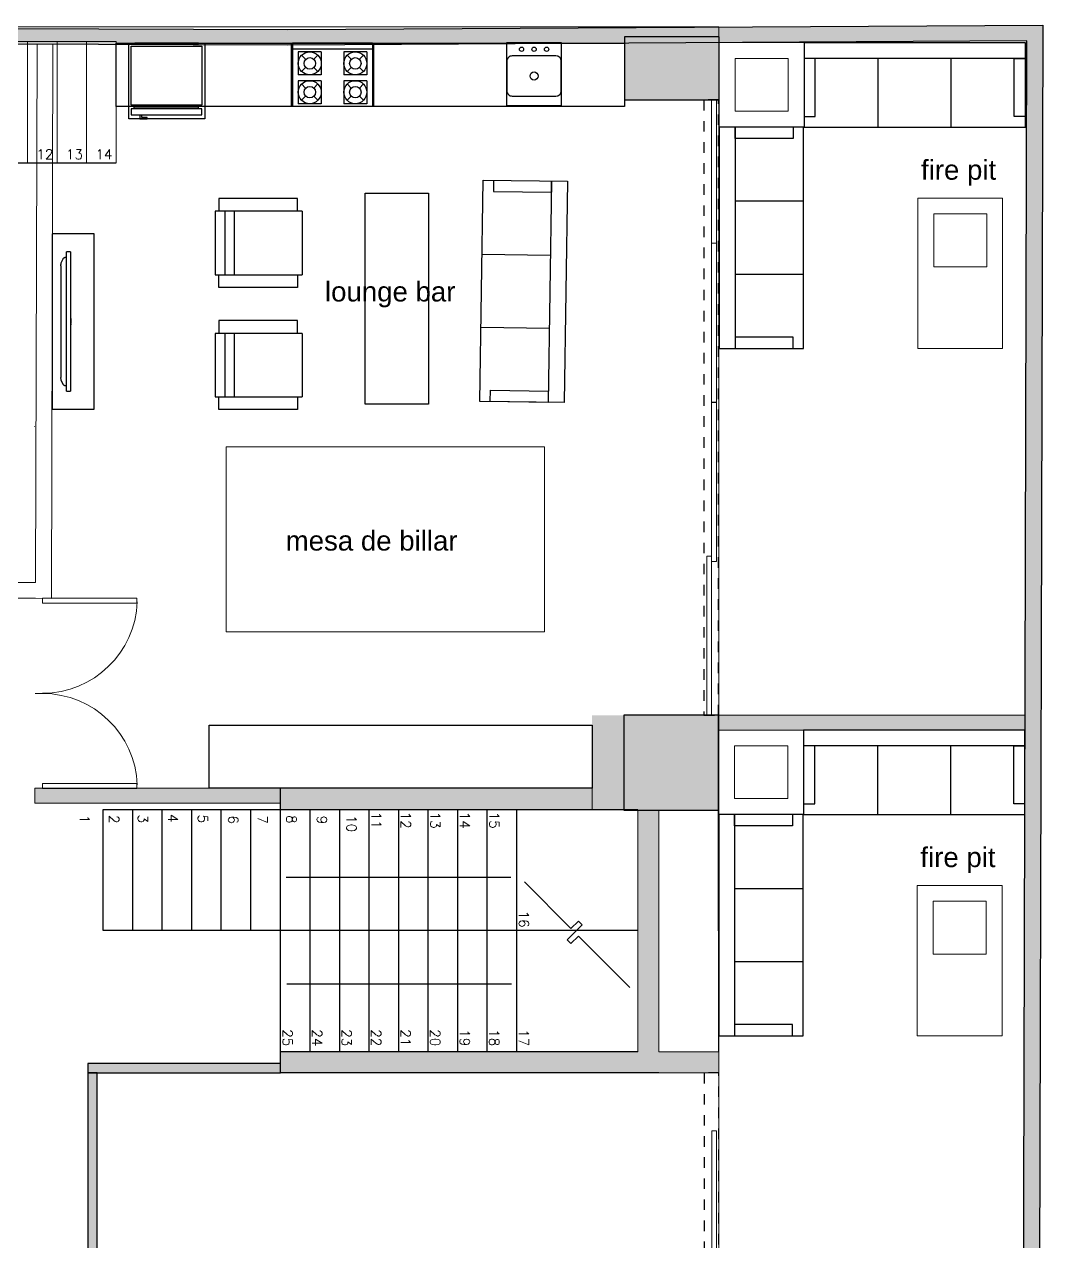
# Model space of a CAD drawing. Header units: metres. Extents: x -598 to 357, y -242 to 574.
# Drawn here: x -298 to -288.34, y 77.52 to 89.06 of the extents above; entities that cross this region are included whole.
import ezdxf

# ---------------------------------------------------------------- set-up
doc = ezdxf.new("R2010")
doc.units = ezdxf.units.M
doc.linetypes.add('xref_Nivel TIPICO$0$HIDDEN2', pattern=[0.1875, 0.125, -0.0625])
for name, color, linetype in [('000-GRADAS', 2, 'Continuous'), ('APTOS_SPZ_MCH_N2 MUNI$0$Muebles', 1, 'Continuous'), ('MINUSV', 7, 'Continuous'), ('T-texto', 8, 'Continuous'), ('xref_Nivel PB$0$M-muebles', 1, 'Continuous'), ('xref_Nivel TIPICO$0$C-cocinas', 1, 'Continuous'), ('xref_Nivel TIPICO$0$D-dintel mamposteria', 1, 'Continuous'), ('xref_Nivel TIPICO$0$H-hatch mamposteria', 8, 'Continuous'), ('xref_Nivel TIPICO$0$H-hatch tablayeso', 9, 'Continuous'), ('xref_Nivel TIPICO$0$M-lavatrastos', 1, 'Continuous'), ('xref_Nivel TIPICO$0$M-muebles', 1, 'Continuous'), ('xref_Nivel TIPICO$0$M-muro tablayeso', 4, 'Continuous'), ('xref_Nivel TIPICO$0$M-refri', 1, 'Continuous'), ('ZXREF_GRADAS_Nx$0$GRADAS', 1, 'Continuous'), ('ZXREF_GRADAS_Nx$0$GRADAS T', 8, 'Continuous')]:
    doc.layers.add(name, color=color, linetype=linetype)
for name, color, linetype, lineweight in [('Muro Mamspoteria', 5, 'Continuous', 9), ('PARQUEOS', 252, 'Continuous', 0), ('xref_Nivel PB$0$P-puerta', 1, 'Continuous', 18), ('xref_Nivel TIPICO$0$P-puerta', 1, 'Continuous', 18)]:
    doc.layers.add(name, color=color, linetype=linetype, lineweight=lineweight)
doc.styles.get("Standard").update_dxf_attribs({"font": 'arial.ttf'})
doc.styles.add('ZXREF_GRADAS_Nx$0$E-DIM', font='romans.shx')

# ---------------------------------------------------------------- blocks, each defined once
blk = doc.blocks.new('columna')
at = {"true_color": 0x939598}
h = blk.add_hatch(color=252, dxfattribs=at)
h.dxf.hatch_style = 1
h.paths.add_polyline_path([(154.747, 259.896), (155.647, 259.896), (155.647, 259.296), (154.747, 259.296)])
at = {"color": 252, "true_color": 0x939598}
blk.add_lwpolyline([(154.747, 259.896), (155.647, 259.896), (155.647, 259.296), (154.747, 259.296), (154.747, 259.896)], dxfattribs=at)
blk = doc.blocks.new('*U307')
at = {"layer": 'xref_Nivel TIPICO$0$D-dintel mamposteria', "linetype": 'xref_Nivel TIPICO$0$HIDDEN2', "ltscale": 0.5}
blk.add_lwpolyline([(0.14, 0), (0, 0), (0, 5.837), (0.14, 5.837)], close=True, dxfattribs=at)
blk = doc.blocks.new('*U310')
at = {"layer": 'xref_Nivel TIPICO$0$H-hatch tablayeso', "transparency": 33554559}
h = blk.add_hatch(color=256, dxfattribs=at)
h.dxf.hatch_style = 1
h.paths.add_polyline_path([(0, 90), (0, 0), (5923, 0), (5923, 90)])
at = {"layer": 'xref_Nivel TIPICO$0$M-muro tablayeso'}
blk.add_lwpolyline([(5923, 0), (0, 0), (0, 90), (5923, 90), (5923, 0)], dxfattribs=at)
blk = doc.blocks.new('*U312')
at = {"layer": 'xref_Nivel TIPICO$0$H-hatch tablayeso', "transparency": 33554559}
h = blk.add_hatch(color=256, dxfattribs=at)
h.dxf.hatch_style = 1
h.paths.add_polyline_path([(0, 90), (0, 0), (1828, 0), (1828, 90)])
at = {"layer": 'xref_Nivel TIPICO$0$M-muro tablayeso'}
blk.add_lwpolyline([(1828, 0), (0, 0), (0, 90), (1828, 90), (1828, 0)], dxfattribs=at)
blk = doc.blocks.new('*U311')
at = {"layer": 'xref_Nivel TIPICO$0$D-dintel mamposteria', "linetype": 'xref_Nivel TIPICO$0$HIDDEN2', "ltscale": 0.5}
blk.add_lwpolyline([(0.14, 0), (0, 0), (0, 5.028), (0.14, 5.028)], close=True, dxfattribs=at)
blk = doc.blocks.new('xref_Nivel PB$0$sssa')
at = {"layer": 'xref_Nivel PB$0$M-muebles'}
for p, q in [((-1.019, 0.536), (1.081, 0.536)), ((-1.019, -0.264), (-1.019, 0.536)), ((1.081, 0.536), (1.081, -0.264)), ((-0.913, 0.386), (-1.019, 0.386)), ((-1.019, 0.386), (1.081, 0.386)), ((-0.913, -0.164), (-0.913, 0.386)), ((-0.316, -0.264), (-0.316, 0.386)), ((0.377, -0.264), (0.377, 0.386)), ((0.974, -0.164), (0.974, 0.386)), ((1.081, 0.386), (1.081, -0.164)), ((-1.019, -0.164), (-0.913, -0.164)), ((1.081, -0.164), (0.974, -0.164)), ((1.081, -0.264), (-1.019, -0.264))]:
    blk.add_line(p, q, dxfattribs=at)
blk = doc.blocks.new('xref_Nivel PB$0$Familia Puertas - P-7-13066183-AMUEBLADAS N8 _18_34')
at = {"layer": 'xref_Nivel PB$0$P-puerta'}
for p, q in [((-0.449, 1), (-0.5, 1)), ((-0.5, 1), (-0.5, 0)), ((-0.449, 0), (-0.449, 1)), ((-0.5, 0), (-0.449, 0))]:
    blk.add_line(p, q, dxfattribs=at)
at = {"layer": 'xref_Nivel PB$0$P-puerta', "color": 8, "true_color": 0x808080}
blk.add_arc((-0.497, 0.001), 1.002, 359.9645, 87.9854, dxfattribs=at)
blk = doc.blocks.new('xref_Nivel TIPICO$0$MUKO02PL')
at = {"layer": 'xref_Nivel TIPICO$0$C-cocinas', "linetype": 'ByBlock'}
for p, q in [((0.38, 0), (-0.38, 0)), ((-0.38, 0), (-0.38, -0.6)), ((0.38, 0), (0.38, -0.6)), ((0.38, -0.055), (-0.38, -0.055)), ((-0.107, -0.082), (-0.325, -0.082)), ((-0.325, -0.082), (-0.325, -0.3)), ((-0.294, -0.114), (-0.255, -0.152)), ((-0.139, -0.114), (-0.178, -0.152)), ((-0.107, -0.082), (-0.107, -0.3)), ((0.107, -0.082), (0.107, -0.3)), ((0.325, -0.082), (0.107, -0.082)), ((0.139, -0.114), (0.178, -0.152)), ((0.294, -0.114), (0.255, -0.152)), ((0.325, -0.082), (0.325, -0.3)), ((-0.255, -0.229), (-0.294, -0.268)), ((-0.178, -0.229), (-0.139, -0.268)), ((0.178, -0.229), (0.139, -0.268)), ((0.255, -0.229), (0.294, -0.268)), ((-0.107, -0.3), (-0.325, -0.3)), ((0.325, -0.3), (0.107, -0.3)), ((-0.325, -0.355), (-0.325, -0.573)), ((-0.107, -0.355), (-0.325, -0.355)), ((-0.294, -0.386), (-0.255, -0.425)), ((-0.139, -0.386), (-0.178, -0.425)), ((-0.107, -0.355), (-0.107, -0.573)), ((0.107, -0.355), (0.107, -0.573)), ((0.325, -0.355), (0.107, -0.355)), ((0.139, -0.386), (0.178, -0.425)), ((0.294, -0.386), (0.255, -0.425)), ((0.325, -0.355), (0.325, -0.573)), ((-0.107, -0.573), (-0.325, -0.573)), ((-0.255, -0.502), (-0.294, -0.541)), ((-0.178, -0.502), (-0.139, -0.541)), ((0.325, -0.573), (0.107, -0.573)), ((0.178, -0.502), (0.139, -0.541)), ((0.255, -0.502), (0.294, -0.541)), ((0.38, -0.6), (-0.38, -0.6))]:
    blk.add_line(p, q, dxfattribs=at)
at = {"layer": 'xref_Nivel TIPICO$0$C-cocinas', "color": 8, "linetype": 'ByBlock'}
blk.add_lwpolyline([(-0.39, 0), (0.39, 0), (0.39, -0.6), (-0.39, -0.6)], close=True, dxfattribs=at)
at = {"layer": 'xref_Nivel TIPICO$0$C-cocinas', "linetype": 'ByBlock'}
for centre, radius in [((-0.216, -0.191), 0.109), ((0.216, -0.191), 0.109), ((-0.216, -0.191), 0.0545), ((0.216, -0.191), 0.0545), ((-0.216, -0.464), 0.109), ((-0.216, -0.464), 0.0545), ((0.216, -0.464), 0.109), ((0.216, -0.464), 0.0545)]:
    blk.add_circle(centre, radius, dxfattribs=at)
blk = doc.blocks.new('xref_Nivel TIPICO$0$SINK')
at = {"layer": 'xref_Nivel TIPICO$0$M-lavatrastos', "color": 8}
blk.add_lwpolyline([(-0.4518, 0), (0.0654, 0), (0.0654, -0.6), (-0.4518, -0.6)], close=True, dxfattribs=at)
at = {"layer": 'xref_Nivel TIPICO$0$M-lavatrastos'}
blk.add_lwpolyline([(0.0654, -0.1778, 0.4142136), (0.0146, -0.127), (-0.401, -0.127, 0.4142136), (-0.4518, -0.1778), (-0.4518, -0.4572, 0.4142136), (-0.401, -0.508), (0.0146, -0.508, 0.4142136), (0.0654, -0.4572)], format="xyb", close=True, dxfattribs=at)
for centre, radius in [((-0.3121, -0.0635), 0.0201), ((-0.1932, -0.0635), 0.0201), ((-0.0743, -0.0635), 0.0201), ((-0.1932, -0.3175), 0.0381)]:
    blk.add_circle(centre, radius, dxfattribs=at)
blk = doc.blocks.new('xref_Nivel TIPICO$0$P_REFRI')
at = {"layer": 'xref_Nivel TIPICO$0$M-refri'}
for p, q in [((-0.356, 0), (0.356, 0)), ((0.399, -0.034), (-0.391, -0.034)), ((-0.391, -0.034), (-0.391, -0.692)), ((-0.356, -0.013), (0.356, -0.013)), ((0.399, -0.692), (0.399, -0.034)), ((-0.391, -0.692), (0.399, -0.692)), ((-0.391, -0.732), (0.399, -0.732)), ((-0.391, -0.798), (-0.391, -0.732)), ((0.399, -0.798), (-0.391, -0.798)), ((-0.356, -0.732), (-0.356, -0.692)), ((0.364, -0.712), (-0.356, -0.712)), ((0.28, -0.828), (0.28, -0.798)), ((0.302, -0.798), (0.302, -0.845)), ((0.364, -0.732), (0.364, -0.692)), ((0.399, -0.732), (0.399, -0.798)), ((0.218, -0.845), (0.218, -0.828)), ((0.218, -0.828), (0.28, -0.828)), ((0.302, -0.845), (0.218, -0.845))]:
    blk.add_line(p, q, dxfattribs=at)
at = {"layer": 'xref_Nivel TIPICO$0$M-refri', "color": 8, "linetype": 'Continuous'}
blk.add_lwpolyline([(0.425, 0), (-0.425, 0), (-0.425, -0.845), (0.425, -0.845)], close=True, dxfattribs=at)
blk = doc.blocks.new('xref_Nivel TIPICO$0$Television_Panasonic_54quot_Plasma_Wall_Mounted_10523 - Television_Panasonic_54quot_Plasma_Wall_Mounted_10523-13820842-AMUEBLADAS N8 _18_34')
at = {"layer": 'xref_Nivel TIPICO$0$M-muebles'}
for p, q in [((-0.66, 0.242), (0.66, 0.242)), ((-0.66, 0.242), (-0.66, 0.204)), ((-0.029, 0.244), (-0.026, 0.244)), ((-0.029, 0.244), (-0.029, 0.242)), ((-0.028, 0.244), (-0.026, 0.244)), ((-0.028, 0.244), (-0.028, 0.242)), ((-0.026, 0.244), (-0.024, 0.244)), ((-0.026, 0.244), (-0.024, 0.244)), ((-0.026, 0.244), (-0.026, 0.242)), ((-0.026, 0.244), (-0.026, 0.242)), ((-0.026, 0.244), (-0.026, 0.242)), ((-0.026, 0.244), (-0.026, 0.242)), ((-0.025, 0.244), (-0.025, 0.242)), ((-0.024, 0.244), (-0.023, 0.244)), ((-0.024, 0.244), (-0.023, 0.244)), ((-0.024, 0.242), (-0.024, 0.244)), ((-0.024, 0.244), (-0.024, 0.242)), ((-0.024, 0.244), (-0.024, 0.242)), ((-0.023, 0.244), (-0.023, 0.244)), ((-0.023, 0.244), (-0.022, 0.244)), ((-0.023, 0.244), (-0.023, 0.242)), ((-0.023, 0.244), (-0.023, 0.242)), ((-0.023, 0.244), (-0.023, 0.242)), ((-0.023, 0.244), (-0.023, 0.242)), ((-0.022, 0.244), (-0.022, 0.242)), ((-0.021, 0.244), (-0.021, 0.244)), ((-0.021, 0.244), (-0.02, 0.244)), ((-0.021, 0.244), (-0.02, 0.244)), ((-0.021, 0.244), (-0.021, 0.242)), ((-0.021, 0.244), (-0.021, 0.242)), ((-0.021, 0.244), (-0.021, 0.242)), ((-0.021, 0.244), (-0.021, 0.242)), ((-0.02, 0.244), (-0.019, 0.244)), ((-0.02, 0.244), (-0.019, 0.244)), ((-0.02, 0.244), (-0.02, 0.242)), ((-0.02, 0.244), (-0.02, 0.242)), ((-0.02, 0.244), (-0.02, 0.242)), ((-0.019, 0.244), (-0.019, 0.244)), ((-0.019, 0.244), (-0.017, 0.244)), ((-0.019, 0.244), (-0.018, 0.244)), ((-0.019, 0.244), (-0.018, 0.244)), ((-0.019, 0.244), (-0.019, 0.242)), ((-0.019, 0.244), (-0.019, 0.242)), ((-0.019, 0.244), (-0.019, 0.242)), ((-0.019, 0.244), (-0.019, 0.242)), ((-0.019, 0.244), (-0.019, 0.242)), ((-0.019, 0.244), (-0.019, 0.242)), ((-0.018, 0.244), (-0.016, 0.244)), ((-0.018, 0.244), (-0.016, 0.244)), ((-0.018, 0.244), (-0.018, 0.242)), ((-0.018, 0.244), (-0.018, 0.242)), ((-0.018, 0.244), (-0.018, 0.242)), ((-0.018, 0.244), (-0.018, 0.242)), ((-0.018, 0.244), (-0.018, 0.242)), ((-0.017, 0.244), (-0.017, 0.244)), ((-0.017, 0.244), (-0.016, 0.244)), ((-0.017, 0.244), (-0.017, 0.242)), ((-0.017, 0.244), (-0.017, 0.242)), ((-0.017, 0.244), (-0.017, 0.242)), ((-0.016, 0.244), (-0.016, 0.244)), ((-0.016, 0.244), (-0.015, 0.244)), ((-0.016, 0.242), (-0.016, 0.244)), ((-0.016, 0.242), (-0.016, 0.244)), ((-0.016, 0.244), (-0.016, 0.242)), ((-0.016, 0.244), (-0.016, 0.242)), ((-0.016, 0.244), (-0.016, 0.242)), ((-0.016, 0.244), (-0.016, 0.242)), ((-0.015, 0.244), (-0.015, 0.244)), ((-0.015, 0.244), (-0.015, 0.244)), ((-0.015, 0.244), (-0.015, 0.244)), ((-0.015, 0.244), (-0.015, 0.242)), ((-0.015, 0.244), (-0.015, 0.242)), ((-0.015, 0.244), (-0.015, 0.242)), ((-0.015, 0.244), (-0.015, 0.242)), ((-0.015, 0.244), (-0.015, 0.242)), ((-0.014, 0.244), (-0.012, 0.244)), ((-0.014, 0.244), (-0.014, 0.242)), ((-0.012, 0.244), (-0.01, 0.244)), ((-0.012, 0.244), (-0.012, 0.242)), ((-0.012, 0.244), (-0.012, 0.242)), ((-0.012, 0.244), (-0.012, 0.242)), ((-0.011, 0.244), (-0.011, 0.242)), ((-0.01, 0.244), (-0.009, 0.244)), ((-0.01, 0.244), (-0.01, 0.242)), ((-0.009, 0.244), (-0.008, 0.244)), ((-0.009, 0.244), (-0.009, 0.242)), ((-0.009, 0.244), (-0.009, 0.242)), ((-0.008, 0.244), (-0.008, 0.244)), ((-0.008, 0.244), (-0.008, 0.244)), ((-0.008, 0.244), (-0.008, 0.242)), ((-0.008, 0.244), (-0.008, 0.242)), ((-0.008, 0.244), (-0.008, 0.242)), ((-0.007, 0.244), (-0.007, 0.244)), ((-0.007, 0.244), (-0.006, 0.244)), ((-0.007, 0.244), (-0.006, 0.244)), ((-0.007, 0.244), (-0.007, 0.242)), ((-0.007, 0.244), (-0.007, 0.242)), ((-0.007, 0.244), (-0.007, 0.242)), ((-0.006, 0.244), (-0.005, 0.244)), ((-0.006, 0.244), (-0.005, 0.244)), ((-0.006, 0.244), (-0.006, 0.242)), ((-0.006, 0.244), (-0.006, 0.242)), ((-0.006, 0.244), (-0.006, 0.242)), ((-0.005, 0.244), (-0.004, 0.244)), ((-0.005, 0.244), (-0.004, 0.244)), ((-0.005, 0.244), (-0.004, 0.244)), ((-0.005, 0.244), (-0.005, 0.242)), ((-0.005, 0.244), (-0.005, 0.242)), ((-0.005, 0.244), (-0.005, 0.242)), ((-0.005, 0.244), (-0.005, 0.242)), ((-0.005, 0.244), (-0.005, 0.242)), ((-0.004, 0.244), (-0.003, 0.244)), ((-0.004, 0.244), (-0.002, 0.244)), ((-0.004, 0.244), (-0.002, 0.244)), ((-0.004, 0.244), (-0.004, 0.242)), ((-0.004, 0.244), (-0.004, 0.242)), ((-0.004, 0.244), (-0.004, 0.242)), ((-0.004, 0.244), (-0.004, 0.242)), ((-0.004, 0.244), (-0.004, 0.242)), ((-0.004, 0.244), (-0.004, 0.242)), ((-0.003, 0.244), (-0.002, 0.244)), ((-0.003, 0.244), (-0.003, 0.242)), ((-0.003, 0.244), (-0.003, 0.242)), ((-0.002, 0.244), (-0.002, 0.244)), ((-0.002, 0.244), (-0.001, 0.244)), ((-0.002, 0.242), (-0.002, 0.244)), ((-0.002, 0.244), (-0.002, 0.242)), ((-0.002, 0.242), (-0.002, 0.244)), ((-0.002, 0.244), (-0.002, 0.242)), ((-0.002, 0.244), (-0.002, 0.242)), ((-0.002, 0.244), (-0.002, 0.242)), ((-0.002, 0.244), (-0.002, 0.242)), ((-0.001, 0.244), (-0.001, 0.244)), ((-0.001, 0.244), (-0.001, 0.244)), ((-0.001, 0.244), (-0.001, 0.244)), ((-0.001, 0.244), (-0.001, 0.244)), ((-0.001, 0.244), (-0.001, 0.242)), ((-0.001, 0.244), (-0.001, 0.242)), ((-0.001, 0.244), (-0.001, 0.242)), ((-0.001, 0.244), (-0.001, 0.242)), ((-0.001, 0.244), (-0.001, 0.242)), ((-0.001, 0.244), (-0.001, 0.242)), ((0, 0.244), (0.001, 0.244)), ((0, 0.244), (0.001, 0.244)), ((0, 0.242), (0, 0.244)), ((0, 0.244), (0, 0.242)), ((0.001, 0.244), (0.002, 0.244)), ((0.001, 0.244), (0.001, 0.244)), ((0.001, 0.244), (0.002, 0.244)), ((0.001, 0.244), (0.001, 0.242)), ((0.001, 0.244), (0.001, 0.242)), ((0.001, 0.244), (0.001, 0.242)), ((0.001, 0.244), (0.001, 0.242)), ((0.001, 0.244), (0.001, 0.242)), ((0.001, 0.244), (0.001, 0.242)), ((0.002, 0.244), (0.003, 0.244)), ((0.002, 0.244), (0.003, 0.244)), ((0.002, 0.244), (0.003, 0.244)), ((0.002, 0.244), (0.002, 0.242)), ((0.002, 0.244), (0.002, 0.242)), ((0.002, 0.244), (0.002, 0.242)), ((0.003, 0.244), (0.004, 0.244)), ((0.003, 0.244), (0.004, 0.244)), ((0.003, 0.244), (0.005, 0.244)), ((0.003, 0.244), (0.003, 0.242)), ((0.003, 0.244), (0.003, 0.242)), ((0.003, 0.244), (0.003, 0.242)), ((0.003, 0.244), (0.003, 0.242)), ((0.003, 0.244), (0.003, 0.242)), ((0.003, 0.244), (0.003, 0.242)), ((0.004, 0.244), (0.005, 0.244)), ((0.004, 0.244), (0.004, 0.242)), ((0.004, 0.244), (0.004, 0.242)), ((0.004, 0.244), (0.004, 0.242)), ((0.005, 0.244), (0.006, 0.244)), ((0.005, 0.244), (0.006, 0.244)), ((0.005, 0.244), (0.005, 0.242)), ((0.005, 0.244), (0.005, 0.242)), ((0.005, 0.244), (0.005, 0.242)), ((0.005, 0.244), (0.005, 0.242)), ((0.006, 0.244), (0.006, 0.244)), ((0.006, 0.244), (0.006, 0.242)), ((0.006, 0.244), (0.006, 0.242)), ((0.006, 0.244), (0.006, 0.242)), ((0.006, 0.244), (0.006, 0.242)), ((0.007, 0.244), (0.008, 0.244)), ((0.007, 0.242), (0.007, 0.244)), ((0.008, 0.244), (0.01, 0.244)), ((0.008, 0.244), (0.009, 0.244)), ((0.008, 0.244), (0.008, 0.242)), ((0.008, 0.244), (0.008, 0.242)), ((0.008, 0.244), (0.008, 0.242)), ((0.009, 0.244), (0.01, 0.244)), ((0.009, 0.244), (0.009, 0.242)), ((0.009, 0.244), (0.009, 0.242)), ((0.01, 0.244), (0.012, 0.244)), ((0.01, 0.244), (0.011, 0.244)), ((0.01, 0.242), (0.01, 0.244)), ((0.01, 0.244), (0.01, 0.242)), ((0.01, 0.244), (0.01, 0.242)), ((0.01, 0.244), (0.01, 0.242)), ((0.011, 0.244), (0.012, 0.244)), ((0.011, 0.244), (0.011, 0.242)), ((0.011, 0.244), (0.011, 0.242)), ((0.012, 0.244), (0.013, 0.244)), ((0.012, 0.244), (0.012, 0.242)), ((0.012, 0.244), (0.012, 0.242)), ((0.012, 0.244), (0.012, 0.242)), ((0.013, 0.244), (0.013, 0.242)), ((0.013, 0.244), (0.013, 0.242)), ((0.015, 0.244), (0.016, 0.244)), ((0.015, 0.244), (0.015, 0.242)), ((0.016, 0.244), (0.018, 0.244)), ((0.016, 0.244), (0.016, 0.242)), ((0.016, 0.244), (0.016, 0.242)), ((0.016, 0.244), (0.016, 0.242)), ((0.017, 0.244), (0.017, 0.242)), ((0.018, 0.244), (0.019, 0.244)), ((0.018, 0.244), (0.018, 0.242)), ((0.019, 0.244), (0.02, 0.244)), ((0.019, 0.244), (0.019, 0.242)), ((0.019, 0.244), (0.019, 0.242)), ((0.02, 0.244), (0.02, 0.244)), ((0.02, 0.244), (0.02, 0.244)), ((0.02, 0.244), (0.02, 0.242)), ((0.02, 0.244), (0.02, 0.242)), ((0.02, 0.244), (0.02, 0.242)), ((0.022, 0.244), (0.023, 0.244)), ((0.022, 0.244), (0.023, 0.244)), ((0.022, 0.244), (0.022, 0.242)), ((0.022, 0.244), (0.022, 0.242)), ((0.023, 0.244), (0.023, 0.242)), ((0.023, 0.244), (0.023, 0.242)), ((0.024, 0.244), (0.025, 0.244)), ((0.024, 0.244), (0.024, 0.242)), ((0.025, 0.244), (0.026, 0.244)), ((0.025, 0.244), (0.026, 0.244)), ((0.025, 0.244), (0.025, 0.242)), ((0.025, 0.244), (0.025, 0.242)), ((0.025, 0.244), (0.025, 0.242)), ((0.026, 0.244), (0.027, 0.244)), ((0.026, 0.244), (0.027, 0.244)), ((0.026, 0.244), (0.026, 0.242)), ((0.026, 0.244), (0.026, 0.242)), ((0.026, 0.244), (0.026, 0.242)), ((0.027, 0.244), (0.029, 0.244)), ((0.027, 0.244), (0.028, 0.244)), ((0.027, 0.244), (0.027, 0.242)), ((0.027, 0.244), (0.027, 0.242)), ((0.027, 0.244), (0.027, 0.242)), ((0.027, 0.244), (0.027, 0.242)), ((0.028, 0.244), (0.029, 0.244)), ((0.028, 0.244), (0.028, 0.242)), ((0.028, 0.244), (0.028, 0.242)), ((0.029, 0.244), (0.03, 0.244)), ((0.029, 0.244), (0.03, 0.244)), ((0.029, 0.242), (0.029, 0.244)), ((0.029, 0.244), (0.029, 0.242)), ((0.029, 0.244), (0.029, 0.242)), ((0.029, 0.244), (0.029, 0.242)), ((0.03, 0.244), (0.03, 0.242)), ((0.03, 0.244), (0.03, 0.242)), ((0.66, 0.204), (0.66, 0.242)), ((0.66, 0.204), (-0.66, 0.204)), ((-0.61, 0.194), (-0.61, 0.204)), ((-0.565, 0.158), (-0.594, 0.171)), ((-0.53, 0.151), (0.53, 0.151)), ((0.594, 0.171), (0.565, 0.158)), ((0.61, 0.204), (0.61, 0.194))]:
    blk.add_line(p, q, dxfattribs=at)
for points, knots in [([(-0.594, 0.171), (-0.596, 0.172), (-0.6, 0.174), (-0.603, 0.177), (-0.605, 0.18), (-0.607, 0.184), (-0.609, 0.188), (-0.61, 0.192), (-0.61, 0.194)], [0, 0, 0, 0, 0.2, 0.4, 0.5, 0.6, 0.8, 1, 1, 1, 1]), ([(0.61, 0.194), (0.61, 0.192), (0.609, 0.188), (0.607, 0.184), (0.605, 0.18), (0.603, 0.177), (0.6, 0.174), (0.596, 0.172), (0.594, 0.171)], [-1, -1, -1, -1, -0.8, -0.6, -0.5, -0.4, -0.2, 0, 0, 0, 0])]:
    blk.add_open_spline(points, degree=3, knots=knots, dxfattribs=at)
for points in [[(-0.53, 0.151), (-0.536, 0.151), (-0.548, 0.152), (-0.56, 0.156), (-0.565, 0.158)], [(0.565, 0.158), (0.56, 0.156), (0.548, 0.152), (0.536, 0.151), (0.53, 0.151)]]:
    blk.add_open_spline(points, degree=3, dxfattribs=at)
blk = doc.blocks.new('xref_Nivel PB$0$F28')
for p, q in [((-0.3303, 0.0145), (0.2714, 0.0145)), ((-0.3303, -0.8122), (-0.3303, 0.0145)), ((0.2714, 0.0145), (0.2714, -0.8122)), ((-0.4524, -0.7656), (-0.4524, -0.0214)), ((-0.4524, -0.0214), (-0.3382, -0.0214)), ((0.3934, -0.0214), (0.2792, -0.0214)), ((0.3934, -0.7656), (0.3934, -0.0214)), ((-0.3303, -0.0781), (0.2714, -0.0781)), ((-0.3303, -0.1661), (0.2714, -0.1661)), ((-0.3358, -0.7656), (-0.4524, -0.7656)), ((0.2768, -0.7656), (0.3934, -0.7656)), ((-0.3303, -0.8122), (0.2714, -0.8122))]:
    blk.add_line(p, q)
blk = doc.blocks.new('xref_Nivel PB$0$63432816')
at = {"layer": 'xref_Nivel PB$0$M-muebles', "xscale": 10, "zscale": 10}
blk.add_blockref('xref_Nivel PB$0$F28', (0.164, -0.054), dxfattribs=at)

msp = doc.modelspace()

# ---------------------------------------------------------------- hatches: boundary and pattern name
at = {"true_color": 0x939598}
h = msp.add_hatch(color=252, dxfattribs=at)
h.dxf.hatch_style = 1
h.paths.add_polyline_path([(-291.418, 82.51), (-292.618, 82.51), (-292.618, 81.61), (-291.418, 81.61)])
at = {"layer": 'xref_Nivel TIPICO$0$H-hatch mamposteria', "transparency": 33554585}
h = msp.add_hatch(color=256, dxfattribs=at)
h.dxf.hatch_style = 1
h.paths.add_polyline_path([(-288.344, 89.058), (-295.505, 89.017), (-298.192, 89.025), (-298.425, 89.044), (-298.776, 89.051), (-303.522, 89.056), (-306.283, 89.065), (-308.339, 89.058), (-308.414, 47.536), (-308.264, 47.536), (-308.189, 88.909), (-306.283, 88.915), (-303.523, 88.906), (-300.304, 88.903), (-300.304, 88.974), (-299.404, 88.974), (-299.404, 88.902), (-298.777, 88.901), (-298.433, 88.894), (-298.198, 88.875), (-295.505, 88.867), (-292.312, 88.885), (-292.312, 88.947), (-291.412, 88.947), (-291.412, 88.891), (-288.495, 88.908), (-288.575, 58.351), (-288.425, 58.351)])
h = msp.add_hatch(color=256, dxfattribs=at)
h.dxf.hatch_style = 1
h.paths.add_polyline_path([(-291.418, 82.37), (-288.514, 82.37), (-288.514, 82.51), (-291.418, 82.51)])
h = msp.add_hatch(color=256, dxfattribs=at)
h.dxf.hatch_style = 1
h.paths.add_polyline_path([(-292.615, 73.189), (-296.314, 73.189), (-296.314, 73.329), (-292.615, 73.329)], flags=17)
h.paths.add_polyline_path([(-295.576, 81.817), (-295.576, 81.677), (-297.904, 81.677), (-297.904, 81.817)])
h.paths.add_polyline_path([(-292.825, 65.698), (-292.547, 65.699), (-292.544, 65.499), (-292.843, 65.498), (-292.843, 65.528), (-292.863, 65.528)], flags=16)
h.paths.add_polyline_path([(-291.451, 64.799), (-291.651, 64.799)], flags=16)
edge = h.paths.add_edge_path()
edge.add_line((-292.544, 65.699), (-292.544, 65.499))
edge.add_line((-291.444, 64.799), (-291.444, 63.049))
edge.add_line((-291.444, 63.049), (-294.404, 63.049))
edge.add_line((-294.404, 63.049), (-294.404, 65.698))
edge.add_line((-294.404, 65.698), (-293.922, 65.698))
edge.add_line((-294.254, 69.909), (-294.255, 69.909))
edge.add_line((-293.904, 65.498), (-293.904, 65.528))
edge.add_line((-293.904, 65.528), (-293.886, 65.528))
edge.add_line((-293.886, 65.528), (-293.922, 65.698))
edge.add_line((-294.204, 65.499), (-293.904, 65.499))
edge.add_line((-291.651, 64.799), (-291.651, 63.249))
edge.add_line((-291.651, 63.249), (-294.204, 63.249))
edge.add_line((-294.204, 63.249), (-294.204, 65.499))
edge.add_line((-299.404, 78.26), (-305.904, 78.26))
edge.add_line((-299.404, 81.61), (-299.404, 78.26))
edge.add_line((-299.544, 81.61), (-299.404, 81.61))
edge.add_line((-299.544, 81.61), (-299.544, 78.4))
edge.add_line((-299.544, 78.4), (-305.904, 78.4))
h.paths.add_polyline_path([(-291.644, 71.789), (-291.644, 70.049), (-294.255, 70.049), (-294.254, 67.549), (-293.657, 67.549), (-293.621, 67.719), (-293.639, 67.719), (-293.639, 67.749), (-294.054, 67.749), (-294.054, 69.849), (-291.651, 69.849), (-291.651, 67.749), (-292.578, 67.749), (-292.578, 67.719), (-292.598, 67.719), (-292.56, 67.549), (-291.584, 67.549), (-291.584, 66.499), (-291.444, 66.499), (-291.444, 68.199), (-288.549, 68.199), (-288.549, 68.399), (-291.444, 68.399), (-291.444, 70.049), (-291.444, 71.789)])
h.paths.add_polyline_path([(-290.389, 73.329), (-290.389, 73.189), (-288.536, 73.189), (-288.536, 73.329), (-291.415, 73.329), (-291.415, 73.264), (-291.365, 73.263), (-291.364, 73.329), (-290.417, 73.329)])
h = msp.add_hatch(color=256, dxfattribs=at)
h.dxf.hatch_style = 1
h.paths.add_polyline_path([(-295.576, 81.817), (-292.619, 81.817), (-292.619, 81.617), (-295.576, 81.617)])
h.paths.add_polyline_path([(-295.576, 79.117), (-295.576, 79.317), (-292.186, 79.317), (-292.186, 81.61), (-291.986, 81.61), (-291.986, 79.317), (-291.415, 79.317), (-291.415, 79.117)])

# ---------------------------------------------------------------- linework, layer by layer
at = {"color": 252, "true_color": 0x939598}
msp.add_lwpolyline([(-291.418, 82.51), (-292.318, 82.51), (-292.318, 81.61), (-291.418, 81.61), (-291.418, 82.51)], dxfattribs=at)
at = {"layer": '000-GRADAS', "color": 5}
msp.add_lwpolyline([(-288.575, 58.351), (-288.495, 88.908), (-295.505, 88.867), (-298.198, 88.875), (-298.433, 88.894), (-298.777, 88.901), (-303.523, 88.906), (-306.283, 88.915), (-308.189, 88.909), (-308.264, 47.536), (-308.414, 47.536), (-308.339, 89.058), (-306.283, 89.065), (-303.522, 89.056), (-298.776, 89.051), (-298.425, 89.044), (-298.192, 89.025), (-295.505, 89.017), (-288.344, 89.058), (-288.425, 58.351)], dxfattribs=at)
at = {"layer": 'APTOS_SPZ_MCH_N2 MUNI$0$Muebles'}
msp.add_lwpolyline([(-294.171, 87.462), (-294.171, 85.462), (-294.771, 85.462), (-294.771, 87.462), (-294.171, 87.462)], dxfattribs=at)
at = {"layer": 'Muro Mamspoteria', "color": 1}
for p, q in [((-299.404, 88.902), (-297.134, 88.902)), ((-297.974, 87.752), (-297.974, 88.902)), ((-297.694, 87.752), (-297.694, 88.902)), ((-297.414, 87.752), (-297.414, 88.902)), ((-297.134, 87.752), (-297.134, 88.902))]:
    msp.add_line(p, q, dxfattribs=at)
at = {"layer": 'Muro Mamspoteria'}
for p, q in [((-297.898, 83.77), (-297.883, 88.871)), ((-297.748, 83.619), (-297.733, 88.87)), ((-297.904, 85.249), (-297.908, 85.249)), ((-297.898, 83.77), (-299.554, 83.77)), ((-297.898, 83.62), (-299.404, 83.62)), ((-297.748, 83.619), (-297.898, 83.62)), ((-297.901, 82.718), (-297.751, 82.718))]:
    msp.add_line(p, q, dxfattribs=at)
for points in [[(-290.608, 88.09), (-291.412, 88.09), (-291.412, 88.891), (-290.608, 88.891)], [(-290.758, 88.24), (-291.262, 88.24), (-291.262, 88.741), (-290.758, 88.741)], [(-288.724, 85.99), (-289.528, 85.99), (-289.528, 87.416), (-288.724, 87.416)], [(-288.874, 86.765), (-289.378, 86.765), (-289.378, 87.266), (-288.874, 87.266)], [(-296.09, 85.058), (-293.071, 85.058), (-293.071, 83.301), (-296.09, 83.301)], [(-291.418, 82.37), (-288.514, 82.37), (-288.514, 82.51), (-291.418, 82.51)], [(-290.613, 81.569), (-291.418, 81.569), (-291.418, 82.37), (-290.613, 82.37)], [(-290.763, 81.719), (-291.268, 81.719), (-291.268, 82.22), (-290.763, 82.22)], [(-295.576, 81.817), (-292.619, 81.817), (-292.619, 81.617), (-295.576, 81.617)], [(-288.729, 79.469), (-289.534, 79.469), (-289.534, 80.895), (-288.729, 80.895)], [(-288.879, 80.244), (-289.384, 80.244), (-289.384, 80.745), (-288.879, 80.745)]]:
    msp.add_lwpolyline(points, close=True, dxfattribs=at)
for points in [[(-295.576, 81.817), (-297.904, 81.817)], [(-297.904, 81.677), (-297.904, 81.817)], [(-295.576, 81.677), (-297.904, 81.677)], [(-295.576, 79.117), (-295.576, 79.317), (-292.186, 79.317), (-292.186, 81.61), (-291.986, 81.61), (-291.986, 79.317), (-291.415, 79.317), (-291.415, 79.117), (-295.576, 79.117)]]:
    msp.add_lwpolyline(points, dxfattribs=at)
at = {"layer": 'PARQUEOS'}
msp.add_lwpolyline([(-291.364, 73.329), (-291.415, 73.329), (-291.415, 89.041), (-305.904, 89.041), (-305.904, 48.835)], dxfattribs=at)
at = {"layer": 'xref_Nivel PB$0$M-muebles'}
msp.add_lwpolyline([(-291.415, 79.317), (-291.418, 81.61)], dxfattribs=at)
at = {"layer": 'xref_Nivel TIPICO$0$C-cocinas'}
for points in [[(-297.134, 88.285), (-297.134, 88.885), (-292.312, 88.885), (-292.312, 88.285)], [(-296.251, 81.817), (-296.251, 82.417), (-292.619, 82.417), (-292.619, 81.817)]]:
    msp.add_lwpolyline(points, close=True, dxfattribs=at)
at = {"layer": 'xref_Nivel TIPICO$0$M-muebles'}
msp.add_lwpolyline([(-297.741, 85.413), (-297.341, 85.413), (-297.341, 87.076), (-297.741, 87.076)], close=True, dxfattribs=at)
at = {"layer": 'xref_Nivel TIPICO$0$P-puerta'}
for points in [[(-291.44, 88.347), (-291.44, 85.481), (-291.485, 85.481), (-291.485, 88.347)], [(-291.485, 88.347), (-291.44, 88.347)], [(-291.44, 86.99), (-291.485, 86.99)], [(-291.485, 85.478), (-291.485, 82.51), (-291.53, 82.51), (-291.53, 84.019), (-291.485, 84.019)], [(-291.485, 85.478), (-291.44, 85.478), (-291.44, 83.969), (-291.485, 83.969)]]:
    msp.add_lwpolyline(points, dxfattribs=at)
msp.add_lwpolyline([(-291.483, 78.569), (-291.438, 78.569), (-291.438, 77.06), (-291.483, 77.06)], close=True, dxfattribs=at)
at = {"layer": 'ZXREF_GRADAS_Nx$0$GRADAS'}
for p, q in [((-299.404, 87.752), (-297.134, 87.752)), ((-295.576, 79.117), (-295.576, 81.817)), ((-292.186, 79.317), (-295.576, 79.317)), ((-291.986, 79.117), (-295.576, 79.117))]:
    msp.add_line(p, q, dxfattribs=at)
for points in [[(-295.576, 80.467), (-297.256, 80.467), (-297.256, 81.617), (-292.186, 81.617)], [(-296.976, 80.467), (-296.976, 81.617)], [(-296.696, 80.467), (-296.696, 81.617)], [(-296.416, 80.467), (-296.416, 81.617)], [(-296.136, 80.467), (-296.136, 81.617)], [(-295.856, 80.467), (-295.856, 81.617)], [(-295.296, 81.617), (-295.296, 79.317)], [(-295.016, 81.617), (-295.016, 79.317)], [(-294.736, 81.617), (-294.736, 79.317)], [(-294.456, 81.617), (-294.456, 79.317)], [(-294.176, 81.617), (-294.176, 79.317)], [(-293.896, 81.617), (-293.896, 79.317)], [(-293.616, 81.617), (-293.616, 79.317)], [(-293.336, 81.617), (-293.336, 79.317)], [(-292.186, 80.467), (-295.576, 80.467)]]:
    msp.add_lwpolyline(points, dxfattribs=at)
at = {"layer": 'ZXREF_GRADAS_Nx$0$GRADAS T'}
for points in [[(-295.52, 80.975), (-293.388, 80.975)], [(-293.261, 80.929), (-292.819, 80.486), (-292.748, 80.557), (-292.713, 80.521), (-292.854, 80.38), (-292.819, 80.345), (-292.748, 80.415), (-292.261, 79.929)], [(-293.383, 79.959), (-295.516, 79.959)]]:
    msp.add_lwpolyline(points, dxfattribs=at)

# ---------------------------------------------------------------- block references
at = {"xscale": -0.09999999999990905, "zscale": 0.09999999999990905, "rotation": 90}
for p in [(-296.234, 86.977), (-296.234, 85.819)]:
    msp.add_blockref('xref_Nivel PB$0$63432816', p, dxfattribs=at)
at = {"layer": 'MINUSV', "xscale": -1}
msp.add_blockref('columna', (-136.665, -170.949), dxfattribs=at)
at = {"layer": 'Muro Mamspoteria', "lineweight": 0, "xscale": -1}
for name, p in [('*U307', (-291.418, 82.51)), ('*U311', (-291.415, 74.089))]:
    msp.add_blockref(name, p, dxfattribs=at)
at = {"layer": 'xref_Nivel PB$0$M-muebles', "xscale": -1}
for p in [(-289.527, 88.353), (-289.532, 81.833)]:
    msp.add_blockref('xref_Nivel PB$0$sssa', p, dxfattribs=at)
at = {"layer": 'xref_Nivel PB$0$M-muebles', "xscale": -1, "rotation": 90}
for p in [(-290.876, 87.07), (-290.881, 80.549)]:
    msp.add_blockref('xref_Nivel PB$0$sssa', p, dxfattribs=at)
at = {"layer": 'xref_Nivel PB$0$M-muebles', "rotation": 269.1438225627742}
msp.add_blockref('xref_Nivel PB$0$sssa', (-293.404, 86.565), dxfattribs=at)
at = {"layer": 'xref_Nivel PB$0$P-puerta', "color": 8, "true_color": 0x808080, "yscale": 0.895576384513974, "zscale": 0.895576384513974, "rotation": 270}
for p, xscale in [((-297.832, 83.172), 0.895576384513974), ((-297.832, 82.264), -0.895576384513974)]:
    msp.add_blockref('xref_Nivel PB$0$Familia Puertas - P-7-13066183-AMUEBLADAS N8 _18_34', p, dxfattribs=dict(at, xscale=xscale))
at = {"layer": 'xref_Nivel TIPICO$0$C-cocinas'}
msp.add_blockref('xref_Nivel TIPICO$0$MUKO02PL', (-295.081, 88.885), dxfattribs=at)
at = {"layer": 'xref_Nivel TIPICO$0$M-lavatrastos'}
msp.add_blockref('xref_Nivel TIPICO$0$SINK', (-292.976, 88.892), dxfattribs=at)
at = {"layer": 'xref_Nivel TIPICO$0$M-muebles', "rotation": 270}
msp.add_blockref('xref_Nivel TIPICO$0$Television_Panasonic_54quot_Plasma_Wall_Mounted_10523 - Television_Panasonic_54quot_Plasma_Wall_Mounted_10523-13820842-AMUEBLADAS N8 _18_34', (-297.809, 86.245), dxfattribs=at)
at = {"layer": 'xref_Nivel TIPICO$0$M-muro tablayeso', "xscale": -0.001, "yscale": 0.001, "zscale": 0.001}
msp.add_blockref('*U312', (-295.576, 79.117), dxfattribs=at)
at = {"layer": 'xref_Nivel TIPICO$0$M-muro tablayeso', "xscale": -0.001, "yscale": 0.001, "zscale": 0.001, "rotation": 270}
msp.add_blockref('*U310', (-297.404, 73.194), dxfattribs=at)
at = {"layer": 'xref_Nivel TIPICO$0$M-refri', "xscale": -0.8488532054272094, "yscale": 0.8488532054272094, "zscale": 0.8488532054272094}
msp.add_blockref('xref_Nivel TIPICO$0$P_REFRI', (-296.654, 88.885), dxfattribs=at)

# ---------------------------------------------------------------- texts
at = {"layer": 'T-texto', "char_height": 0.1875, "attachment_point": 3}
for s, insert in [('fire pit', (-288.785, 87.778)), ('lounge bar', (-293.915, 86.623)), ('mesa de billar', (-293.895, 84.26)), ('fire pit', (-288.791, 81.257))]:
    msp.add_mtext_dynamic_manual_height_columns(s, width=1.69544, gutter_width=0.938, heights=[0], dxfattribs=dict(at, insert=insert))
at = {"layer": 'ZXREF_GRADAS_Nx$0$GRADAS T', "style": 'ZXREF_GRADAS_Nx$0$E-DIM'}
for s, p in [('12', (-297.89, 87.785)), ('13', (-297.61, 87.785)), ('14', (-297.33, 87.785))]:
    msp.add_text(s, height=0.0938, rotation=360, dxfattribs=at).set_placement(p)
at = {"layer": 'ZXREF_GRADAS_Nx$0$GRADAS T', "char_height": 0.0938, "attachment_point": 1, "rotation": 270, "style": 'ZXREF_GRADAS_Nx$0$E-DIM'}
for s, width, insert in [('1', 0.00634, (-297.386, 81.564)), ('2', 0.00634, (-297.106, 81.564)), ('3', 0.00634, (-296.833, 81.568)), ('4', 0.00634, (-296.548, 81.575)), ('5', 0.00634, (-296.264, 81.568)), ('6', 0.00634, (-295.976, 81.559)), ('7', 0.00634, (-295.697, 81.56)), ('8', 0.00634, (-295.424, 81.563)), ('9', 0.00634, (-295.135, 81.557)), ('10', 0.00634, (-294.854, 81.562)), ('11', 0.00634, (-294.619, 81.595)), ('12', 0.00634, (-294.339, 81.595)), ('13', 0.00634, (-294.059, 81.595)), ('14', 0.00634, (-293.779, 81.595)), ('15', 0.00634, (-293.499, 81.595)), ('16', 0.00634, (-293.219, 80.656)), ('25', 0.00634, (-295.46, 79.531)), ('24', 0.00634, (-295.18, 79.531)), ('23', 0.00634, (-294.9, 79.531)), ('22', 0.00634, (-294.62, 79.531)), ('21', 0.00634, (-294.34, 79.531)), ('20', 0.09375, (-294.06, 79.531)), ('19', 0.09375, (-293.78, 79.531)), ('18', 0.00634, (-293.5, 79.531)), ('17', 0.09375, (-293.22, 79.531))]:
    msp.add_mtext_dynamic_manual_height_columns(s, width=width, gutter_width=0.469, heights=[0], dxfattribs=dict(at, insert=insert))

doc.saveas('drawing.dxf')
